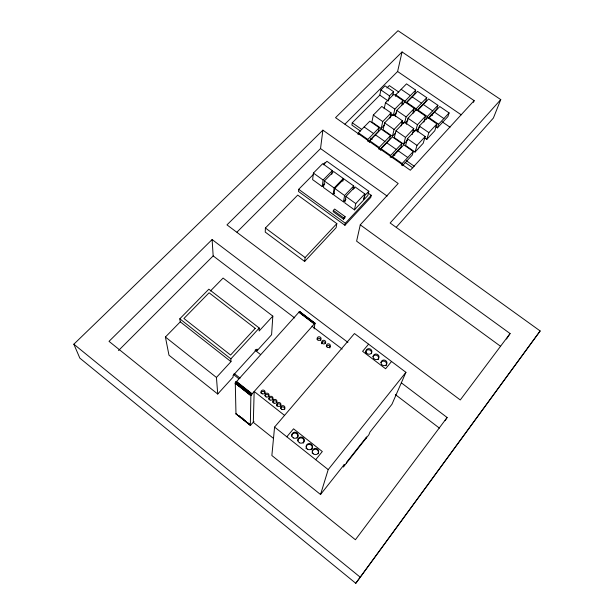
<?xml version="1.0" encoding="UTF-8"?>
<svg xmlns="http://www.w3.org/2000/svg" width="614" height="614" viewBox="0 0 614 614"><rect width="100%" height="100%" fill="white"/><g stroke="black" fill="none" stroke-linecap="round" stroke-linejoin="round"><path stroke-width="0.92" d="M255.554 349.581L257.051 350.748L257.097 349.082L233.067 375.499L233.113 377.088L217.732 394.019L168.98 355.207L165.412 337.032L180.27 321.843L179.802 318.819L208.844 289.186L259.262 328.045L259.154 330.984L272.823 316.118L223.082 278.065L210.425 291.005M265.401 228.001L265.24 232.092L304.644 261.449L336.111 227.694L336.833 223.619L297.729 195.098L265.401 228.001L305.127 257.55L304.644 261.449M272.823 316.118L271.595 334.737L257.051 350.748M253.996 421.542L250.328 425.349L250.873 395.754L251.41 394.625L314.982 323.194L314.145 328.92M274.573 427.083L271.864 455.527L320.539 494.5L344.262 464.529L343.372 467.001L368.853 434.781L369.95 432.079L391.939 404.304L405.923 372.322L354.462 333.54L274.573 427.083L328.198 469.61L320.539 494.5M313.317 174.506L298.703 189.319L298.496 191.461L344.922 225.277L370.764 197.416L371.255 195.313L368.131 193.088M331.737 174.361L332.312 170.6L322.665 163.685L313.416 173.056L312.618 179.633L322.197 186.556L324.798 183.878M236.981 232.1L320.531 148.565L322.887 130.145L398.187 183.486L360.264 224.854L356.611 241.172L500.617 346.327M322.197 186.556L323.11 180.04L332.312 170.6M342.812 181.268L343.303 178.482L333.602 171.529L324.407 180.976L323.478 187.485L333.11 194.446L334.407 193.095M333.11 194.446L334.154 188.007L343.303 178.482M352.981 189.619L353.702 185.935L343.947 178.95L334.807 188.475L333.755 194.907L343.433 201.906L346.012 199.182M333.356 210.395L333.149 211.646L343.571 219.229L344.845 217.863L345.083 216.627L334.638 209.044L333.356 210.395L343.809 217.993L343.571 219.229M392.814 95.162L393.605 91.709L385.009 85.814L380.887 89.943L379.797 95.139L352.275 122.785L351.883 125.072L360.479 131.104M343.433 201.906L344.6 195.536L353.702 185.935M345.912 196.48L344.73 202.843L354.47 209.881L363.419 200.264L364.816 193.901L355.007 186.871L345.912 196.48L355.767 203.587L354.47 209.881M358.062 134.612L358.399 132.793L369.835 121.165L379.206 127.704L378.408 131.342L368.423 141.65M344.922 225.277L345.321 223.25L371.255 195.313M367.464 141.22L367.832 139.424L379.206 127.704M389.928 118.141L391.141 112.938L381.778 106.46L373.335 115.033L371.907 121.971L381.21 128.456L384.402 125.156M369.352 142.548L369.72 140.752L381.087 129.017L390.512 135.594L389.644 139.201L379.721 149.593M384.141 108.816L385.492 102.684L393.774 94.28L403.076 100.673L401.993 105.048M381.21 128.456L382.737 121.572L391.141 112.938M388.532 100.174L389.499 95.868L393.605 91.709M368.807 191.261L367.847 195.505L363.91 199.734L364.839 195.505L368.807 191.261L326.917 161.29L323.448 164.813M401.126 125.908L402.439 120.758L393.021 114.242L384.625 122.892L383.075 129.761L392.423 136.285L395.6 132.954M378.8 149.194L379.206 147.414L390.512 135.594M344.968 124.128L397.603 71.508L402.07 51.952L474.146 100.612L473.517 102.377M380.695 150.53L381.11 148.749L392.4 136.914L401.878 143.522L400.942 147.091L391.011 157.66M395.385 96.321L395.738 94.817L406.514 83.857L415.693 90.12L414.711 93.873L406.038 102.822M393.39 115.225L394.84 109.138L403.076 100.673M395.247 116.507L396.713 110.436L404.941 101.955L414.296 108.379L412.9 113.582M392.423 136.285L394.088 129.47L402.439 120.758M412.155 134.566L413.798 128.618L404.327 122.063L395.984 130.79L394.303 137.597L403.705 144.152L407.496 140.122M390.205 157.215L390.65 155.457L401.878 143.522M404.603 102.653L404.971 101.164L415.693 90.12M250.366 425.379L235.976 413.897L235.277 382.975L298.895 312.242L299.87 311.751M404.772 122.086L406.107 116.921L414.296 108.379M406.414 124.243L407.995 118.226L416.169 109.668L425.579 116.13L423.837 122.14M403.705 144.152L405.501 137.413L413.798 128.618M407.412 138.741L405.593 145.472L415.049 152.072L423.207 143.254L425.218 136.531L415.693 129.938L407.412 138.741L416.983 145.395L415.049 152.072M415.617 110.666L416.115 108.816L426.768 97.68L417.535 91.379L406.829 102.438L416.115 108.816M401.679 165.281L402.155 163.539L413.314 151.505L403.782 144.85L392.561 156.8L402.155 163.539M415.77 130.721L417.443 124.749L425.579 116.13M426.768 97.68L425.717 101.402L416.99 110.543M417.65 132.018L419.339 126.062L427.467 117.427L436.922 123.928L434.804 130.728L426.799 139.378L424.451 137.751M413.314 151.505L412.301 155.035L402.431 165.696M426.523 119.254L427.321 116.514L437.905 105.278L428.618 98.946L417.981 110.098L427.321 116.514M426.799 139.378L428.848 132.624L436.922 123.928M437.905 105.278L436.784 108.962L428.111 118.187M435.894 126.799L437.452 127.873L438.588 124.251L449.103 112.915L439.77 106.544L429.194 117.804L438.588 124.251M449.103 112.915L447.913 116.568L437.452 127.873M346.258 463.355L346.71 462.112L366.604 436.968L366.074 438.304M500.755 99.606L390.143 223.005L540.159 330.961L355.782 583.3L79.843 358.131L73.841 344.201L398.002 30.7L500.755 99.606L493.395 118.026L396.352 227.165M445.119 420.682L447.115 417.497L401.333 382.829M506.504 339.043L510.088 333.548L360.264 224.854M355.782 583.3L540.159 330.961M447.115 417.497L355.414 539.744L109.023 341.353L212.106 239.552L347.923 342.389M510.088 333.548L460.27 399.96L226.973 224.877L322.887 130.145M328.198 469.61L405.923 372.322M315.696 459.694L322.312 451.536L293.538 428.81L286.815 436.8M391.54 361.485L385.615 368.761L362.582 351.331L368.584 344.178M474.146 100.612L410.329 170.239L335.536 117.658L402.07 51.952M217.732 394.019L216.443 377.457L230.971 361.646L230.872 358.868L259.262 328.045M416.983 145.395L425.218 136.531M355.767 203.587L364.816 193.901M343.809 217.993L345.083 216.627M305.127 257.55L336.833 223.619M416.154 130.912L419.869 126.952M404.956 123.161L408.072 119.891M393.812 115.447L396.322 112.853M323.271 164.406L325.267 162.388M386.904 88.002L389.314 85.584L398.77 92.069M118.494 350.563L213.173 255.9L212.106 239.552M236.72 413.468L235.976 413.897M397.603 71.508L461.237 114.826M401.149 89.314L410.359 95.623M412.209 96.882L421.465 103.221M423.322 104.495L432.64 110.873M434.505 112.147L443.868 118.556M431.097 114.235L432.67 115.317M442.134 121.802L450.016 127.205M395.738 94.817L404.971 101.164M401.748 103.305L403.275 104.365M412.808 110.919L414.35 111.978M380.887 89.943L389.499 95.868M379.797 95.139L388.34 101.034M385.492 102.684L394.84 109.138M396.713 110.436L406.107 116.921M407.995 118.226L417.443 124.749M419.339 126.062L428.848 132.624M390.105 113.958L392.415 115.562M402.009 122.201L403.551 123.276M413.199 129.953L414.757 131.035M373.335 115.033L382.737 121.572M384.625 122.892L394.088 129.47M395.984 130.79L405.501 137.413M364.148 126.952L373.542 133.537M375.43 134.857L384.886 141.473M386.782 142.801L396.291 149.463M398.194 150.798L407.757 157.491M352.275 122.785L361.692 129.385M406.414 160.753L414.266 166.256M370.641 138.234L372.199 139.332M393.305 154.145L394.871 155.242M405.033 162.38L412.846 167.868M358.399 132.793L367.832 139.424M369.72 140.752L379.206 147.414M381.11 148.749L390.65 155.457M320.531 148.565L387.142 196.089M353.18 187.147L354.738 188.26M313.416 173.056L323.11 180.04M324.407 180.976L334.154 188.007M334.807 188.475L344.6 195.536M298.703 189.319L345.321 223.25M299.755 311.628L315.082 323.302M299.578 311.682L314.905 323.21M299.463 311.751L314.698 323.317M299.34 311.843L314.575 323.417M299.195 311.95L314.445 323.532M299.049 312.089L314.291 323.67M298.895 312.242L314.138 323.824M312.019 326.188L342.167 349.097M213.173 255.9L294.735 317.991M395.347 394.579L439.394 428.104M255.002 350.218L260.282 354.324M179.802 318.819L230.872 358.868M180.27 321.843L230.971 361.646M234.064 373.404L240.074 378.14M233.573 374.578L238.838 378.723M284.466 415.333L254.158 391.448L253.321 422.355L273.368 438.312M236.344 381.363L252.055 393.766M236.175 381.57L251.886 393.981M236.006 381.785L251.717 394.196M235.845 382L251.556 394.411M235.699 382.215L251.41 394.625M235.569 382.422L251.279 394.833M235.454 382.622L251.157 395.032M235.354 382.806L251.057 395.216M235.277 382.975L250.98 395.385M235.223 383.121L250.919 395.531M235.193 383.251L250.888 395.654M165.412 337.032L216.443 377.457M241.578 417.62L243.014 418.763M238.57 415.448L245.017 420.598M247.887 422.885L250.75 425.172M238.439 415.548L246.329 421.833M247.757 422.985L250.627 425.272M236.091 413.928L250.52 425.333M73.841 344.201L360.134 577.122M321.483 343.763A1.972 1.834 9.2 0 1 323.217 341.768A1.972 1.834 9.2 0 1 325.397 343.433M280.713 408.402A2.065 1.972 -4.6 0 1 283.231 406.99A2.065 1.972 -4.6 0 1 284.696 409.392M326.318 346.25A1.972 1.834 10.2 0 1 328.966 345.513A1.972 1.834 10.2 0 1 329.825 348.008M272.746 402.347A2.065 1.965 -5.9 0 1 276.83 402.469M276.684 405.977A2.065 1.972 -5.2 0 1 278.817 403.812A2.065 1.972 -5.2 0 1 280.767 406.092M317.016 339.304A1.972 1.827 8.3 0 1 320.761 340.386M265.018 395.646A2.057 1.957 -6.9 0 1 268.932 396.26M268.802 399.238A2.057 1.957 -6.4 0 1 271.181 397.619A2.057 1.957 -6.4 0 1 272.854 399.875M260.927 393.037A2.057 1.949 -7.4 0 1 265.002 393.167M372.913 356.795A2.993 2.786 20.1 0 1 377.096 355.514A2.993 2.786 20.1 0 1 378.101 359.666M306.163 446.424A3.17 3.108 0.6 0 1 310.96 444.95A3.17 3.108 0.6 0 1 311.175 449.878M306.263 448.803A3.17 3.108 0.6 0 1 306.018 448.028M312.211 451.743A3.17 3.124 4.9 0 1 316.356 449.44A3.17 3.124 4.9 0 1 318.152 453.792M312.303 453.355A3.17 3.124 4.9 0 1 312.15 452.556M365.645 352.797A2.986 2.771 18.4 0 1 368.968 349.796A2.986 2.771 18.4 0 1 371.332 353.725M380.903 362.621A3.001 2.794 22.1 0 1 385.178 361.585A3.001 2.794 22.1 0 1 385.922 365.798M291.635 436.155A3.162 3.078 -5.3 0 1 296.009 433.3A3.162 3.078 -5.3 0 1 297.03 438.319M297.767 440.99A3.17 3.093 -3.3 0 1 302.157 438.15A3.17 3.093 -3.3 0 1 303.162 443.193M255.209 328.375L230.588 355.038L183.931 318.497L209.082 292.778L255.209 328.375M327.062 346.994A1.98 1.842 10.2 0 0 330.317 346.081A1.98 1.842 10.2 0 0 327.769 343.886A1.98 1.842 10.2 0 0 327.062 346.994M322.143 343.172A1.98 1.834 9.3 0 0 325.55 342.881A1.98 1.834 9.3 0 0 323.509 340.279A1.98 1.834 9.3 0 0 322.143 343.172M270.06 400.021A2.072 1.965 -6.2 0 0 272.992 398.033A2.072 1.965 -6.2 0 0 269.738 396.636A2.072 1.965 -6.2 0 0 270.06 400.021M266.1 396.905A2.065 1.957 -6.7 0 0 269.032 394.925A2.065 1.957 -6.7 0 0 265.785 393.528A2.065 1.957 -6.7 0 0 266.1 396.905M277.551 406.007A2.072 1.98 -5 0 0 280.913 404.795A2.072 1.98 -5 0 0 278.15 402.623A2.072 1.98 -5 0 0 277.551 406.007M274.028 403.145A2.072 1.972 -5.6 0 0 276.952 401.149A2.072 1.972 -5.6 0 0 273.706 399.752A2.072 1.972 -5.6 0 0 274.028 403.145M317.868 339.987A1.98 1.834 8.4 0 0 321.053 338.89A1.98 1.834 8.4 0 0 318.374 336.856A1.98 1.834 8.4 0 0 317.868 339.987M281.826 409.331A2.072 1.98 -4.3 0 0 284.919 407.589A2.072 1.98 -4.3 0 0 281.811 405.9A2.072 1.98 -4.3 0 0 281.826 409.331M262.147 393.797A2.065 1.957 -7.2 0 0 265.079 391.816A2.065 1.957 -7.2 0 0 261.84 390.42A2.065 1.957 -7.2 0 0 262.147 393.797M373.757 358.507A3.001 2.786 20.1 0 0 378.846 357.947A3.001 2.786 20.1 0 0 375.576 354.032A3.001 2.786 20.1 0 0 373.757 358.507M307.507 449.172A3.177 3.116 0.9 0 0 312.495 446.892A3.177 3.116 0.9 0 0 307.99 443.792A3.177 3.116 0.9 0 0 307.507 449.172M313.416 453.853A3.185 3.131 5.2 0 0 318.643 452.15A3.185 3.131 5.2 0 0 314.522 448.542A3.185 3.131 5.2 0 0 313.416 453.853M293.362 437.92A3.177 3.085 -5 0 0 298.12 435.219A3.177 3.085 -5 0 0 293.362 432.571A3.177 3.085 -5 0 0 293.362 437.92M366.589 353.065A2.993 2.778 18.4 0 0 371.693 352.628A2.993 2.778 18.4 0 0 368.538 348.66A2.993 2.778 18.4 0 0 366.589 353.065M299.502 442.786A3.177 3.101 -3 0 0 304.275 440.108A3.177 3.101 -3 0 0 299.517 437.414A3.177 3.101 -3 0 0 299.502 442.786M381.593 364.378A3.009 2.801 22 0 0 386.728 364.117A3.009 2.801 22 0 0 383.704 360.011A3.009 2.801 22 0 0 381.593 364.378"/></g></svg>
